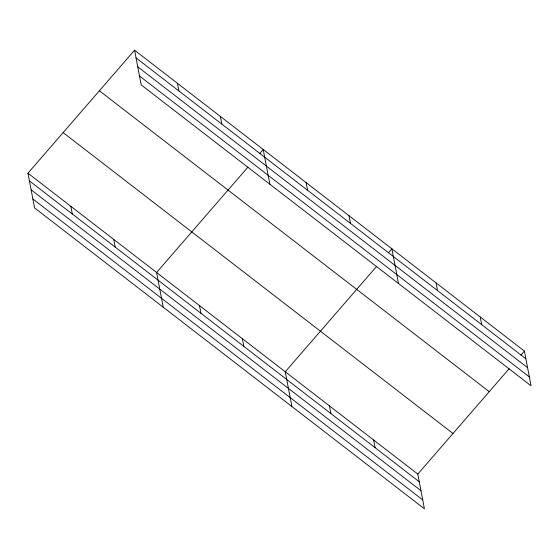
<?xml version="1.0" encoding="UTF-8"?>
<svg xmlns="http://www.w3.org/2000/svg" width="559" height="559" viewBox="0 0 559 559"><rect width="100%" height="100%" fill="white"/><g stroke="black" fill="none" stroke-linecap="round" stroke-linejoin="round"><path stroke-width="0.84" d="M27.95 173.192L417.804 474.088L424.421 508.802L34.574 207.906L27.95 173.192L134.579 50.198L524.426 351.094L531.05 385.808L141.196 84.912L134.579 50.198M247.903 167.169L156.604 272.492L163.221 307.205M259.823 153.418L263.226 149.491L269.85 184.204M376.556 266.461L285.251 371.784L291.875 406.498M388.47 252.717L391.88 248.79L398.497 283.504M417.804 474.088L509.102 368.765M521.023 355.021L524.426 351.094M136.047 57.891L525.893 358.787M137.745 66.807L527.598 367.703M139.498 75.996L529.352 376.892M99.39 90.789L489.244 391.677M63.139 132.602L452.986 433.498M29.417 180.892L419.271 481.788M31.122 189.808L420.969 490.704M32.869 198.997L422.723 499.893M480.244 316.988L481.711 324.688M436.062 282.889L437.529 290.589M348.998 215.69L350.465 223.39M373.622 439.989L375.089 447.689M306.108 182.59L307.583 190.291M329.433 405.89L330.907 413.583M220.344 116.391L221.811 124.091M242.368 338.684L243.836 346.384M177.462 83.291L178.929 90.991M199.486 305.591L200.954 313.285M113.715 239.392L115.189 247.092M70.832 206.292L72.3 213.992"/></g></svg>
